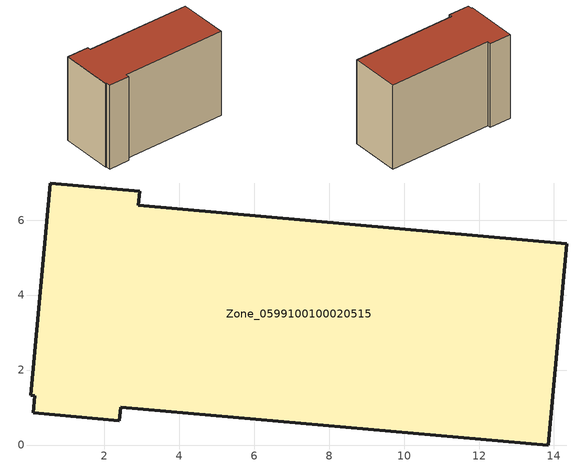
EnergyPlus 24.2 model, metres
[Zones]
Zone_0599100100020515
 floor ground (C_G): 0.15,1.32 0.04,1.33 0.56,6.99 2.94,6.77 2.91,6.4 14.34,5.36 13.85,0 2.44,1 2.4,0.64 0.11,0.85 z0
 wall outside (C_F): 2.44,1 13.85,0 14.34,5.36 2.91,6.4 2.94,6.77 0.56,6.99 0.04,1.33 0.15,1.32 0.11,0.85 2.4,0.64 2.44,1 z0:9.58
 roof outside (C_R): 0.11,0.85 2.4,0.64 2.44,1 13.85,0 14.34,5.36 2.91,6.4 2.94,6.77 0.56,6.99 0.04,1.33 0.15,1.32 z9.58
[BUILDING]
Pand.0599100100020515: North Axis=0; Terrain=City; Loads Convergence Tolerance Value=0.04; Temperature Convergence Tolerance Value=0.4; Solar Distribution=FullExterior; Maximum Number of Warmup Days=25; Minimum Number of Warmup Days=1
[Site:Location]
Rotterdam.The.Hague.AP_ZH_NLD Design_Conditions: Latitude=51.96; Longitude=4.45; Time Zone=1; Elevation=-4.5
[SITE:GROUNDTEMPERATURE:BUILDINGSURFACE]
18, 18, 18, 18, 18, 18, 18, 18, 18, 18, 18, 18
[MATERIAL] Thermal Absorptance=0.9; Solar Absorptance=0.7; Visible Absorptance=0.7
Name | Roughness | Thickness | Conductivity | Density | Specific Heat
G.TI.2015-2018 | MediumSmooth | 0.15 | 0.0428571 | 540 | 1210
F.TI.2015-2018 | Rough | 0.3 | 0.0666667 | 1920 | 840
R.TI.2015-2018 | MediumRough | 0.2 | 0.0333333 | 1500 | 1000
[CONSTRUCTION]
C_G: G.TI.2015-2018
C_F: F.TI.2015-2018
C_R: R.TI.2015-2018
[ZONE]
Zone_0599100100020515: Type=1; Multiplier=1; Ceiling Height=Autocalculate; Volume=Autocalculate; Floor Area=autocalculate; Part of Total Floor Area=Yes
[ZONEINFILTRATION:DESIGNFLOWRATE]
Infil_Zone_0599100100020515: Zone or ZoneList or Space or SpaceList=Zone_0599100100020515; Schedule=AlwaysOn; Design Flow Rate Calculation Method=Flow/Area; Flow Rate per Floor Area=0.0015; Constant Term Coefficient=1; Temperature Term Coefficient=0; Velocity Term Coefficient=0; Velocity Squared Term Coefficient=0
[HVACTEMPLATE:ZONE:IDEALLOADSAIRSYSTEM]
Zone_0599100100020515: Maximum Heating Supply Air Temperature=50; Minimum Cooling Supply Air Temperature=13; Maximum Heating Supply Air Humidity Ratio=0.0156; Minimum Cooling Supply Air Humidity Ratio=0.0077; Heating Limit=NoLimit; Cooling Limit=NoLimit; Dehumidification Control Type=ConstantSensibleHeatRatio; Cooling Sensible Heat Ratio=0.7; Dehumidification Setpoint=60; Humidification Control Type=None; Humidification Setpoint=30; Outdoor Air Method=None; Outdoor Air Flow Rate per Person=0.00944; Outdoor Air Flow Rate per Zone Floor Area=0; Outdoor Air Flow Rate per Zone=0; Demand Controlled Ventilation Type=None; Outdoor Air Economizer Type=NoEconomizer; Heat Recovery Type=None; Sensible Heat Recovery Effectiveness=0.7; Latent Heat Recovery Effectiveness=0.65
[ZONECONTROL:THERMOSTAT]
ThermostatControl_Zone_0599100100020515: Zone or ZoneList=Zone_0599100100020515; Control Type Schedule=DualSetpointControlType; Control 1=Thermostat_Zone_0599100100020515; Temperature Difference Between Cutout And Setpoint=0
[THERMOSTATSETPOINT:DUALSETPOINT]
Thermostat_Zone_0599100100020515: Heating Setpoint Temperature Schedule=HeatingSetpoint_Zone_0599100100020515; Cooling Setpoint Temperature Schedule=CoolingSetpoint_Zone_0599100100020515
[SCHEDULE:COMPACT]
HeatingSetpoint_Zone_0599100100020515: Through: 12/31, For: AllDays, Until: 24:00, 21
CoolingSetpoint_Zone_0599100100020515: Through: 12/31, For: AllDays, Until: 24:00, 24
DualSetpointControlType: Through: 12/31, For: AllDays, Until: 24:00, 4
AlwaysOn: Through: 12/31, For: AllDays, Until: 24:00, 1
